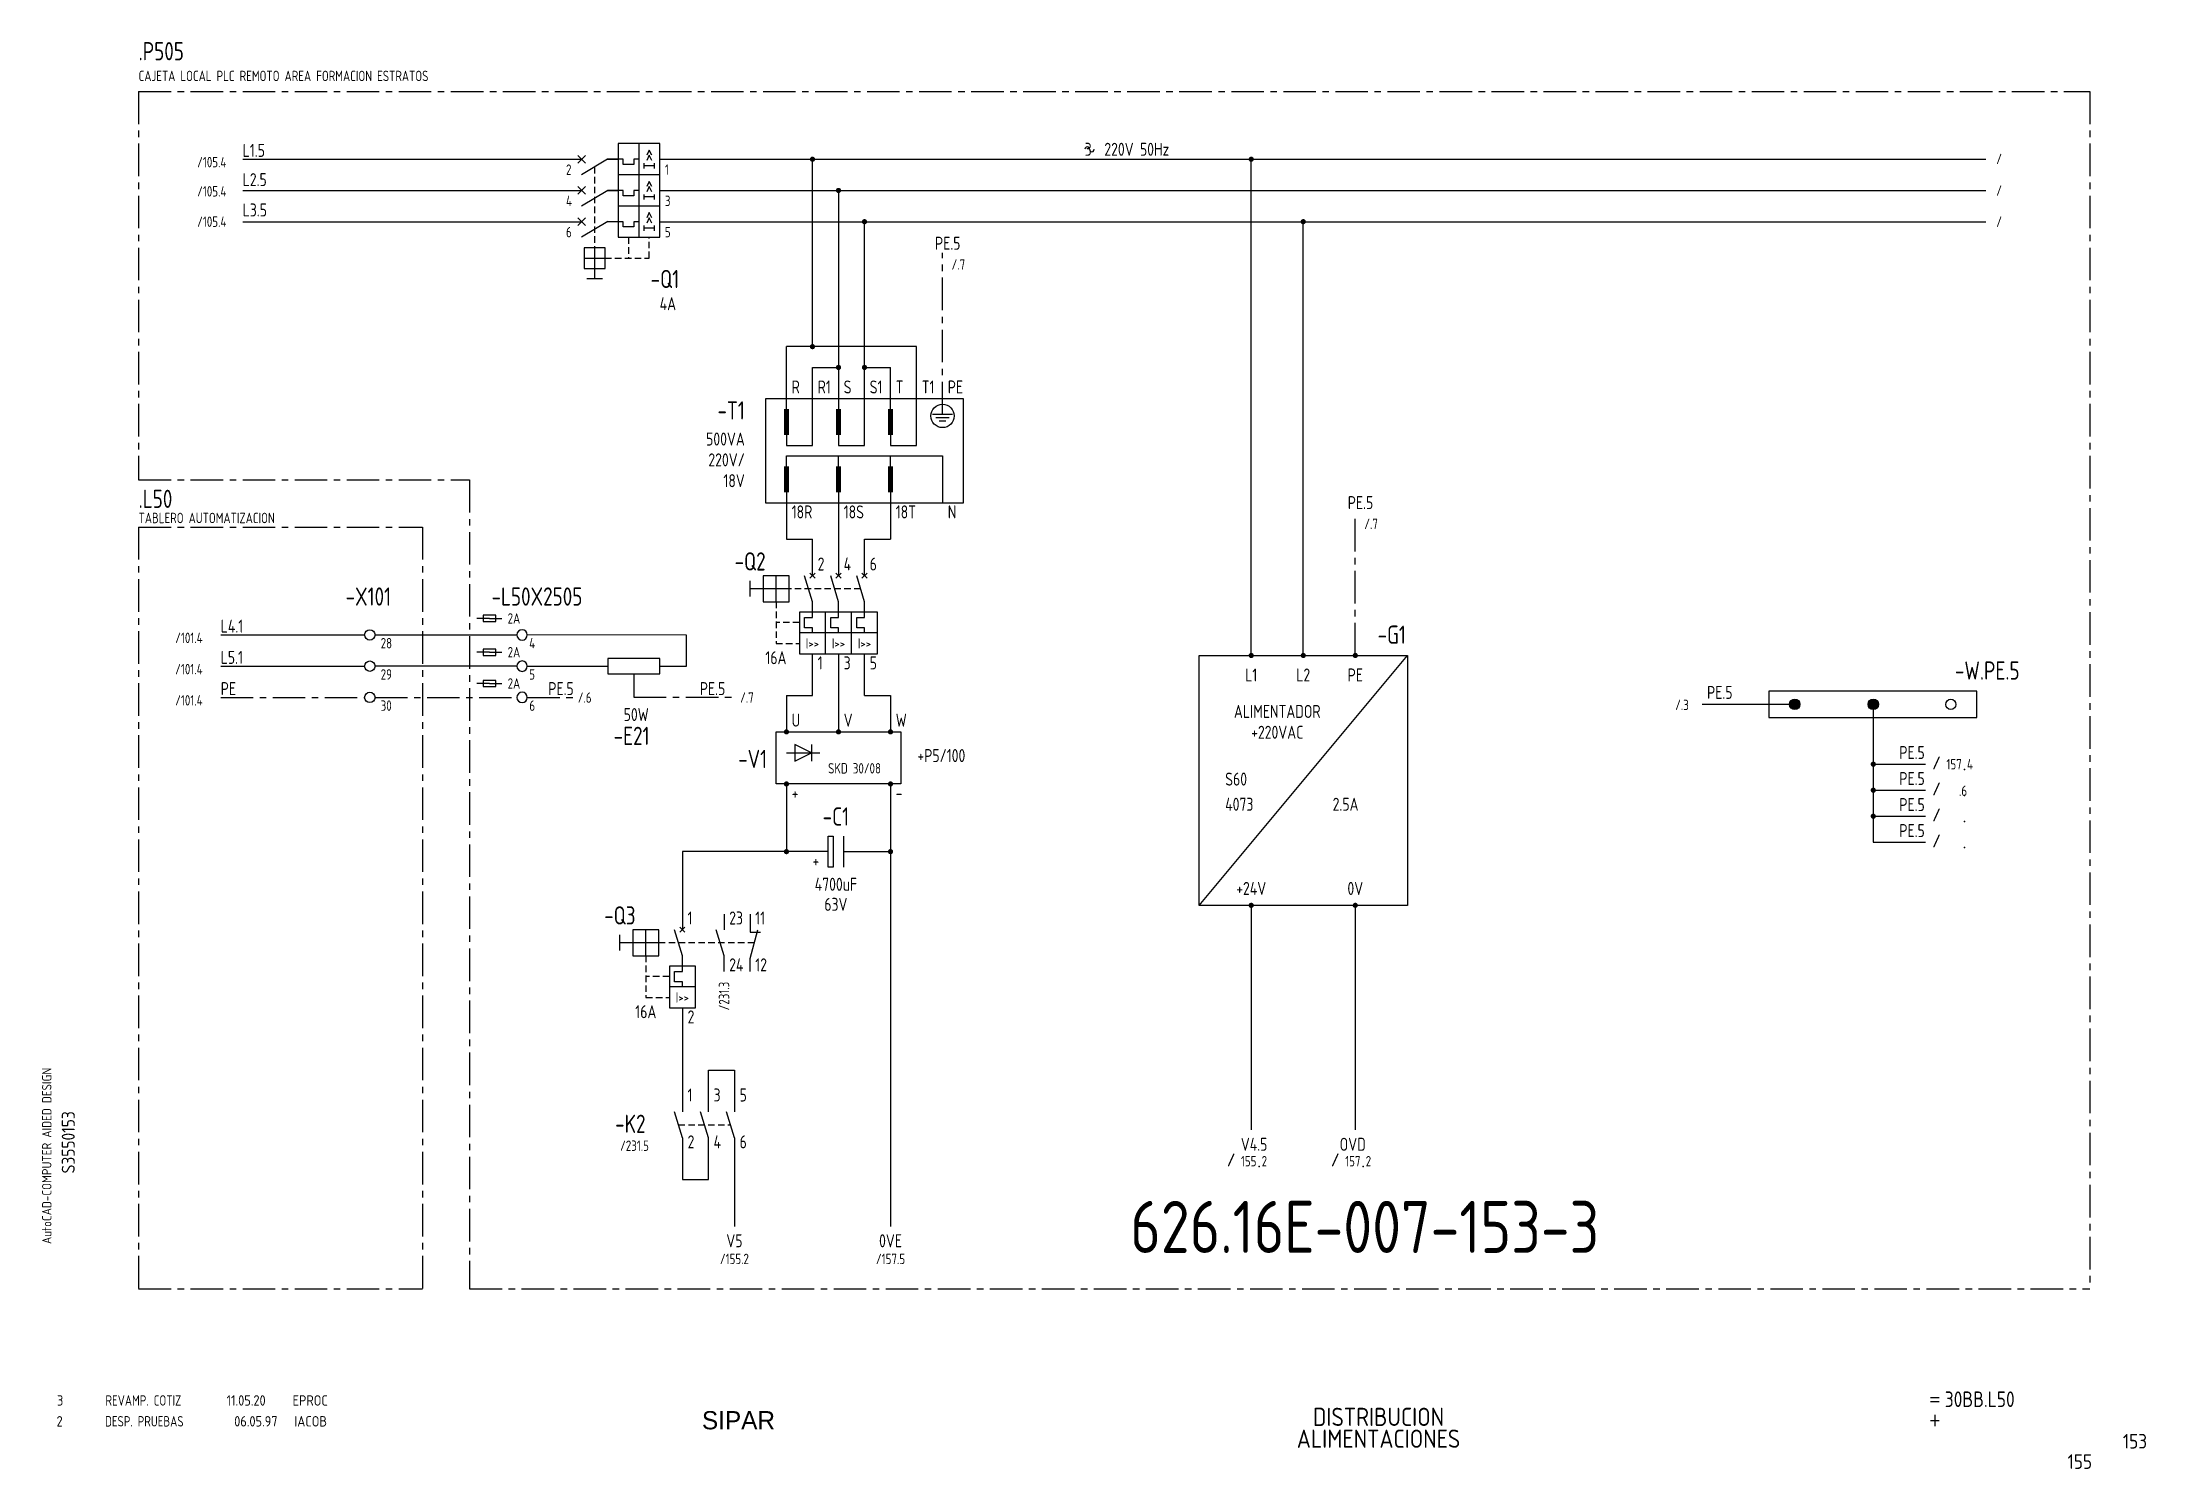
# Model space of a CAD drawing. Extents: x 10 to 414, y 6 to 280.
import ezdxf
from ezdxf.enums import TextEntityAlignment as Align

# ---------------------------------------------------------------- set-up
doc = ezdxf.new("R2010")
doc.units = 0
doc.header["$LTSCALE"] = 5
doc.header["$MEASUREMENT"] = 0
doc.header["$PDSIZE"] = -2
for name, pattern in [('CENTER', [2, 1.25, -0.25, 0.25, -0.25]), ('DASHED', [0.75, 0.5, -0.25]), ('HIDDEN', [0.38, 0.25, -0.13])]:
    doc.linetypes.add(name, pattern=pattern)
doc.layers.get('0').update_dxf_attribs({"linetype": 'CONTINUOUS'})
doc.layers.add('CART', color=7, linetype='CONTINUOUS')
doc.styles.add('DIN', font='DIN.shx', dxfattribs={"width": 0.85})
doc.styles.add('ISO', font='DIN', dxfattribs={"width": 0.8})
doc.styles.add('N', font='ROMANS', dxfattribs={"width": 0.85, "height": 3})
doc.styles.add('SIMPLEX', font='SIMPLEX', dxfattribs={"width": 0.85})
doc.styles.add('X', font='UNIV.SHX', dxfattribs={"height": 3.5})

# ---------------------------------------------------------------- blocks, each defined once
blk = doc.blocks.new('B')
for centre, start, end in [((0.3, 0.275), 356.82017, 183.17983), ((1.2, 0.225), 176.82017, 3.17983)]:
    blk.add_arc(centre, 0.451, start, end)
blk = doc.blocks.new('B5-3')
at = {"linetype": 'Continuous', "const_width": 0.5}
blk.add_lwpolyline([(-0.25, 0, 1), (0.25, 0, 1)], format="xyb", close=True, dxfattribs=at)
blk = doc.blocks.new('CEI1076')
blk.add_point((-3.5, -1))
at = {"style": 'ISO'}
blk.add_text('/', height=2.5, dxfattribs=at).set_placement((-8, -1), align=Align.RIGHT)
for tag, height, style, flags, p in [('FG', 2, 'ISO', 8, (-4, -1)), ('#LINEA', 2.5, 'SIMPLEX', 1, (13.5, -4))]:
    blk.add_attdef(tag, text='', height=height, dxfattribs=dict(style=style, flags=flags)).set_placement(p, align=Align.RIGHT)
for tag, p, height, style, flags in [('CAT', (-3, -1), 2, 'ISO', 8), ('PRES', (2.5, -8.5), 2.5, 'SIMPLEX', 9)]:
    blk.add_attdef(tag, p, '', height=height, dxfattribs=dict(style=style, flags=flags))
at = {"color": 7, "linetype": 'Continuous', "style": 'ISO'}
blk.add_attdef('NOME', (3.5, 1), '', height=2.5, dxfattribs=at)
blk = doc.blocks.new('NOTA')
at = {"color": 5, "linetype": 'Continuous'}
blk.add_line((0, 0), (0, 0), dxfattribs=at)
at = {"color": 3, "style": 'DIN', "width": 0.8}
blk.add_attdef('NOME', text='', height=3.5, dxfattribs=at).set_placement((0, 0), align=Align.MIDDLE)
at = {"color": 7, "style": 'SIMPLEX', "flags": 9}
for tag, p in [('TIPO', (-2.04, -5.14)), ('QUADRO', (-2.04, -7.64))]:
    blk.add_attdef(tag, p, '', height=1, dxfattribs=at)
blk = doc.blocks.new('CROCE')
at = {"color": 7, "linetype": 'DASHED'}
for p, q in [((-0.73, 0.73), (0.73, -0.73)), ((0.73, 0.73), (-0.73, -0.73))]:
    blk.add_line(p, q, dxfattribs=at)
blk = doc.blocks.new('NORM')
at = {"color": 7}
blk.add_circle((1, 0), 1, dxfattribs=at)
at = {"color": 7, "style": 'SIMPLEX', "flags": 9}
for tag, p in [('QUADRO', (-6.5, 4)), ('SEZIONE', (-6.5, 2.5)), ('NUMO', (-6.5, 1)), ('NUMM', (-6.5, -0.5)), ('NOTEM', (-6.5, -2)), ('NOTEV', (-6.5, -3.5)), ('UTENZA', (-6.5, -5)), ('RIP', (-6.5, -6.5)), ('RAGGIO', (-6.5, -8))]:
    blk.add_attdef(tag, p, '', height=1, dxfattribs=at)
at = {"color": 7, "style": 'SIMPLEX', "width": 0.85, "flags": 8}
blk.add_attdef('NUMI', (2.5, 0.5), '', height=2.5, dxfattribs=at)
at = {"color": 3, "style": 'SIMPLEX', "flags": 8}
blk.add_attdef('MORSETTIERA', (2.5, -2.5), '', height=2, dxfattribs=at)
blk = doc.blocks.new('2A')
for p, q in [((3.08, 3.29), (0.68, 3.29)), ((4.28, 3.89), (1.88, 3.89)), ((1.88, 3.89), (1.88, 2.69)), ((1.88, 2.69), (4.28, 2.69)), ((3.08, 3.29), (5.48, 3.29)), ((4.28, 2.69), (4.28, 3.89))]:
    blk.add_line(p, q)
at = {"style": 'DIN', "width": 0.8}
blk.add_text('2A', height=2, dxfattribs=at).set_placement((6.58, 2.29))
blk = doc.blocks.new('REV2')
at = {"color": 3, "style": 'DIN'}
for s, width, p in [('2', 0.9, (12.45, 13.79)), ('DESP. PRUEBAS', 0.8, (21.76, 13.79)), ('06.05.97', 0.9, (46.59, 13.79)), ('IACOB', 0.9, (58.16, 13.79))]:
    blk.add_text(s, height=2, dxfattribs=dict(at, width=width)).set_placement(p)

msp = doc.modelspace()

# ---------------------------------------------------------------- linework, layer by layer
at = {"color": 3, "linetype": 'CENTER'}
for p, q in [((28.22, 270.22), (403.22, 270.22)), ((28.22, 270.22), (28.22, 195.61)), ((403.22, 270.22), (403.22, 40.22)), ((28.22, 195.61), (91.81, 195.61)), ((91.81, 195.61), (91.81, 40.22)), ((28.22, 186.56), (82.76, 186.56)), ((28.22, 186.56), (28.22, 40.22)), ((82.76, 186.56), (82.76, 40.22)), ((28.22, 40.22), (82.76, 40.22)), ((91.81, 40.22), (403.22, 40.22))]:
    msp.add_line(p, q, dxfattribs=at)
for p, q in [((128.36, 260.22), (120.36, 260.22)), ((120.36, 260.22), (120.36, 242.22)), ((124.36, 260.22), (124.36, 242.22)), ((126.36, 258.97), (125.86, 257.97)), ((126.86, 257.97), (126.36, 258.97)), ((128.36, 242.22), (128.36, 260.22)), ((48.22, 257.22), (113.36, 257.22)), ((118.36, 257.22), (113.36, 254.22)), ((118.36, 257.22), (120.36, 257.22)), ((121.36, 257.22), (118.36, 257.22)), ((121.36, 256.22), (121.36, 257.22)), ((123.36, 256.22), (121.36, 256.22)), ((123.36, 257.22), (123.36, 256.22)), ((124.36, 257.22), (123.36, 257.22)), ((125.36, 255.47), (125.36, 256.47)), ((127.36, 255.97), (125.36, 255.97)), ((126.36, 257.97), (125.86, 256.97)), ((126.86, 256.97), (126.36, 257.97)), ((127.36, 255.47), (127.36, 256.47)), ((128.36, 257.22), (383.22, 257.22)), ((157.72, 235.22), (157.72, 257.22)), ((242.04, 161.9), (242.04, 257.22)), ((48.22, 251.22), (113.36, 251.22)), ((118.39, 251.24), (113.36, 248.22)), ((118.36, 251.24), (120.36, 251.24)), ((121.36, 251.22), (118.36, 251.22)), ((128.36, 254.22), (120.36, 254.22)), ((121.36, 250.22), (121.36, 251.22)), ((124.36, 251.22), (123.36, 251.22)), ((123.36, 251.22), (123.36, 250.22)), ((126.36, 252.97), (125.86, 251.97)), ((126.36, 251.97), (125.86, 250.97)), ((126.86, 251.97), (126.36, 252.97)), ((126.86, 250.97), (126.36, 251.97)), ((128.36, 251.22), (383.22, 251.22)), ((162.72, 251.22), (162.72, 235.22)), ((128.36, 248.22), (120.36, 248.22)), ((123.36, 250.22), (121.36, 250.22)), ((125.36, 249.47), (125.36, 250.47)), ((127.36, 249.97), (125.36, 249.97)), ((126.36, 246.97), (125.86, 245.97)), ((126.86, 245.97), (126.36, 246.97)), ((127.36, 249.47), (127.36, 250.47)), ((48.22, 245.22), (113.36, 245.22)), ((118.42, 245.26), (113.36, 242.22)), ((121.36, 245.22), (118.36, 245.22)), ((121.36, 244.22), (121.36, 245.22)), ((123.36, 244.22), (121.36, 244.22)), ((123.36, 245.22), (123.36, 244.22)), ((124.36, 245.22), (123.36, 245.22)), ((125.36, 243.47), (125.36, 244.47)), ((127.36, 243.97), (125.36, 243.97)), ((126.36, 245.97), (125.86, 244.97)), ((126.86, 244.97), (126.36, 245.97)), ((127.36, 243.47), (127.36, 244.47)), ((128.36, 245.22), (383.22, 245.22)), ((167.72, 235.22), (167.72, 245.22)), ((252.04, 161.9), (252.04, 245.22)), ((117.86, 240.22), (113.86, 240.22)), ((113.86, 240.22), (113.86, 236.22)), ((115.86, 240.22), (115.86, 234.22)), ((117.86, 236.22), (117.86, 240.22)), ((120.36, 242.22), (128.36, 242.22)), ((113.86, 238.22), (117.86, 238.22)), ((113.86, 236.22), (117.86, 236.22)), ((157.72, 221.22), (157.72, 238.22)), ((162.72, 238.22), (162.72, 209.22)), ((167.72, 202.22), (167.72, 238.22)), ((117.36, 234.22), (114.36, 234.22)), ((177.72, 221.22), (152.72, 221.22)), ((152.72, 209.22), (152.72, 221.22)), ((177.72, 202.22), (177.72, 221.22)), ((157.72, 202.22), (157.72, 217.22)), ((157.72, 217.22), (162.72, 217.22)), ((167.72, 217.22), (172.72, 217.22)), ((172.72, 209.22), (172.72, 217.22)), ((180.8, 208.22), (184.64, 208.22)), ((181.44, 207.58), (184, 207.58)), ((182.08, 206.94), (183.36, 206.94)), ((152.72, 204.22), (152.72, 202.22)), ((152.72, 202.22), (157.72, 202.22)), ((162.72, 204.22), (162.72, 202.22)), ((162.72, 202.22), (167.72, 202.22)), ((172.72, 204.22), (172.72, 202.22)), ((172.72, 202.22), (177.72, 202.22)), ((152.72, 200.22), (182.72, 200.22)), ((152.72, 198.22), (152.72, 200.22)), ((162.72, 198.22), (162.72, 200.22)), ((172.72, 198.22), (172.72, 200.22)), ((182.72, 200.22), (182.72, 191.22)), ((152.72, 193.22), (152.72, 191.22)), ((152.72, 191.22), (152.72, 184.22)), ((162.72, 193.22), (162.72, 191.22)), ((162.72, 191.22), (162.72, 177.22)), ((172.72, 193.22), (172.72, 191.22)), ((172.72, 191.22), (172.72, 184.22)), ((152.72, 184.22), (157.72, 184.22)), ((157.72, 177.22), (157.72, 184.22)), ((167.72, 184.22), (172.72, 184.22)), ((167.72, 177.22), (167.72, 184.22)), ((145.72, 173.22), (145.72, 176.22)), ((153.22, 174.72), (145.72, 174.72)), ((153.22, 177.22), (148.22, 177.22)), ((148.22, 177.22), (148.22, 172.22)), ((150.72, 172.22), (150.72, 177.22)), ((153.22, 172.22), (153.22, 177.22)), ((157.72, 172.22), (156.22, 177.22)), ((157.22, 177.72), (158.22, 176.72)), ((157.22, 176.72), (158.22, 177.72)), ((162.72, 172.22), (161.22, 177.22)), ((162.22, 176.72), (163.22, 177.72)), ((162.22, 177.72), (163.22, 176.72)), ((167.72, 172.22), (166.22, 177.22)), ((167.22, 177.72), (168.22, 176.72)), ((167.22, 176.72), (168.22, 177.72)), ((148.22, 172.22), (153.22, 172.22)), ((170.22, 170.22), (155.22, 170.22)), ((155.22, 170.22), (155.22, 162.22)), ((157.72, 169.22), (157.72, 172.22)), ((160.22, 162.22), (160.22, 170.22)), ((162.72, 169.22), (162.72, 172.22)), ((165.22, 162.22), (165.22, 170.22)), ((167.72, 169.22), (167.72, 172.22)), ((170.22, 162.22), (170.22, 170.22)), ((170.22, 166.22), (155.22, 166.22)), ((156.22, 169.22), (157.72, 169.22)), ((156.22, 167.22), (156.22, 169.22)), ((157.72, 167.22), (156.22, 167.22)), ((157.72, 166.22), (157.72, 167.22)), ((161.22, 169.22), (162.72, 169.22)), ((161.22, 167.22), (161.22, 169.22)), ((162.72, 167.22), (161.22, 167.22)), ((162.72, 166.22), (162.72, 167.22)), ((166.22, 167.22), (166.22, 169.22)), ((166.22, 169.22), (167.72, 169.22)), ((167.72, 167.22), (166.22, 167.22)), ((167.72, 166.22), (167.72, 167.22)), ((155.22, 162.22), (170.22, 162.22)), ((157.72, 154.22), (157.72, 162.22)), ((162.72, 162.22), (162.72, 147.22)), ((167.72, 154.22), (167.72, 162.22)), ((232.04, 113.9), (272.04, 161.9)), ((152.72, 154.22), (152.72, 147.22)), ((152.72, 154.22), (157.72, 154.22)), ((167.72, 154.22), (172.72, 154.22)), ((172.72, 154.22), (172.72, 147.22)), ((361.59, 153.01), (361.59, 126.01)), ((152.72, 143.22), (159.12, 143.22)), ((154.32, 144.82), (154.32, 141.62)), ((157.52, 143.22), (154.32, 144.82)), ((154.32, 141.62), (157.52, 143.22)), ((157.52, 144.82), (157.52, 141.62)), ((361.59, 141.01), (371.59, 141.01)), ((152.72, 137.22), (152.72, 124.22)), ((172.72, 137.22), (172.72, 52.22)), ((361.59, 136.01), (371.59, 136.01)), ((361.59, 131.01), (371.59, 131.01)), ((160.72, 124.22), (160.72, 127.22)), ((160.72, 127.22), (161.72, 127.22)), ((161.72, 127.22), (161.72, 121.22)), ((163.72, 121.22), (163.72, 127.22)), ((361.59, 126.01), (371.59, 126.01)), ((160.72, 124.22), (132.72, 124.22)), ((132.72, 124.22), (132.72, 109.22)), ((160.72, 121.22), (160.72, 124.22)), ((163.72, 124.22), (172.72, 124.22)), ((161.72, 121.22), (160.72, 121.22)), ((242.04, 113.9), (242.04, 70.75)), ((262.04, 113.9), (262.04, 70.75)), ((123.22, 109.22), (123.22, 104.22)), ((128.22, 109.22), (123.22, 109.22)), ((125.72, 104.22), (125.72, 109.22)), ((128.22, 104.22), (128.22, 109.22)), ((132.72, 104.22), (131.22, 109.22)), ((132.22, 109.72), (133.22, 108.72)), ((132.22, 108.72), (133.22, 109.72)), ((140.72, 104.22), (139.22, 109.22)), ((140.72, 112.22), (140.72, 109.22)), ((145.72, 112.22), (145.72, 108.72)), ((145.72, 103.72), (147.22, 109.22)), ((120.72, 105.22), (120.72, 108.22)), ((128.22, 106.72), (120.72, 106.72)), ((145.72, 108.72), (147.72, 108.72)), ((123.22, 104.22), (128.22, 104.22)), ((130.22, 102.22), (130.22, 94.22)), ((135.22, 102.22), (130.22, 102.22)), ((131.22, 101.22), (132.72, 101.22)), ((131.22, 99.22), (131.22, 101.22)), ((132.72, 101.22), (132.72, 104.22)), ((135.22, 94.22), (135.22, 102.22)), ((140.72, 101.22), (140.72, 104.22)), ((145.72, 101.22), (145.72, 103.72)), ((135.22, 98.22), (130.22, 98.22)), ((132.72, 99.22), (131.22, 99.22)), ((132.72, 98.22), (132.72, 99.22)), ((130.22, 94.22), (135.22, 94.22)), ((132.72, 94.22), (132.72, 74.22)), ((137.72, 74.22), (137.72, 82.22)), ((137.72, 82.22), (142.72, 82.22)), ((142.72, 82.22), (142.72, 74.22)), ((132.72, 69.22), (131.22, 74.22)), ((137.72, 69.22), (136.22, 74.22)), ((142.72, 69.22), (141.22, 74.22)), ((132.72, 69.22), (132.72, 61.22)), ((137.72, 61.22), (137.72, 69.22)), ((142.72, 69.22), (142.72, 52.22)), ((132.72, 61.22), (137.72, 61.22))]:
    msp.add_line(p, q)
at = {"linetype": 'HIDDEN'}
for p, q in [((115.86, 255.72), (115.86, 240.22)), ((122.36, 242.22), (122.36, 238.22)), ((126.36, 238.22), (126.36, 242.22)), ((117.86, 238.22), (126.36, 238.22)), ((166.97, 174.72), (153.22, 174.72)), ((150.72, 172.22), (150.72, 164.22)), ((155.22, 168.22), (150.72, 168.22)), ((150.72, 164.22), (155.22, 164.22)), ((146.54, 106.72), (128.22, 106.72)), ((125.72, 104.22), (125.72, 96.22)), ((130.22, 100.22), (125.72, 100.22)), ((125.72, 96.22), (130.22, 96.22)), ((131.97, 71.72), (141.97, 71.72))]:
    msp.add_line(p, q, dxfattribs=at)
at = {"linetype": 'CENTER'}
for p, q in [((182.72, 208.22), (182.72, 239.22)), ((262.04, 161.9), (262.04, 189.4)), ((123.38, 158.34), (123.38, 153.87)), ((44, 153.84), (71.66, 153.84)), ((73.66, 153.84), (100.91, 153.84)), ((102.91, 153.84), (111.7, 153.84)), ((123.38, 153.87), (142.9, 153.87))]:
    msp.add_line(p, q, dxfattribs=at)
at = {"color": 3}
for p, q in [((186.72, 211.22), (148.72, 211.22)), ((148.72, 211.22), (148.72, 191.22)), ((186.72, 191.22), (186.72, 211.22)), ((148.72, 191.22), (186.72, 191.22)), ((232.04, 113.9), (232.04, 161.9)), ((232.04, 161.9), (272.04, 161.9)), ((272.04, 161.9), (272.04, 113.9)), ((150.72, 147.22), (174.72, 147.22)), ((150.72, 137.22), (150.72, 147.22)), ((174.72, 147.22), (174.72, 137.22)), ((174.72, 137.22), (150.72, 137.22)), ((272.04, 113.9), (232.04, 113.9))]:
    msp.add_line(p, q, dxfattribs=at)
at = {"linetype": 'Continuous'}
for p, q in [((44, 165.84), (71.66, 165.84)), ((73.66, 165.84), (100.91, 165.84)), ((133.49, 165.8), (102.91, 165.84)), ((133.49, 159.84), (133.49, 165.8)), ((44, 159.84), (71.66, 159.84)), ((100.91, 159.84), (73.66, 159.84)), ((102.91, 159.84), (118.38, 159.84)), ((128.38, 159.84), (133.49, 159.84)), ((346.49, 152.51), (328.68, 152.51))]:
    msp.add_line(p, q, dxfattribs=at)
at = {"color": 7, "linetype": 'Continuous'}
for p, q in [((128.38, 161.34), (118.38, 161.34)), ((118.38, 161.34), (118.38, 158.34)), ((118.38, 158.34), (128.38, 158.34)), ((128.38, 158.34), (128.38, 161.34))]:
    msp.add_line(p, q, dxfattribs=at)
at = {"color": 4}
for p, q in [((381.49, 155.01), (341.49, 155.01)), ((341.49, 155.01), (341.49, 150.01)), ((381.49, 150.01), (381.49, 155.01)), ((341.49, 150.01), (381.49, 150.01))]:
    msp.add_line(p, q, dxfattribs=at)
at = {"linetype": 'Continuous', "const_width": 0.5}
for points in [[(157.47, 257.22, 1), (157.97, 257.22, 1)], [(167.47, 245.22, 1), (167.97, 245.22, 1)], [(157.47, 221.22, 1), (157.97, 221.22, 1)], [(162.47, 217.22, 1), (162.97, 217.22, 1)], [(167.47, 217.22, 1), (167.97, 217.22, 1)], [(152.47, 124.22, 1), (152.97, 124.22, 1)], [(172.47, 124.22, 1), (172.97, 124.22, 1)]]:
    msp.add_lwpolyline(points, format="xyb", close=True, dxfattribs=at)
for points, const_width in [([(241.79, 257.22, 1), (242.29, 257.22, 1)], 0.5), ([(162.47, 251.22, 1), (162.97, 251.22, 1)], 0.5), ([(251.79, 245.22, 1), (252.29, 245.22, 1)], 0.5), ([(345.99, 152.51, 1), (346.99, 152.51, 1)], 1), ([(361.09, 152.51, 1), (362.09, 152.51, 1)], 1), ([(361.34, 141.01, 1), (361.84, 141.01, 1)], 0.5), ([(361.34, 136.01, 1), (361.84, 136.01, 1)], 0.5), ([(361.34, 131.01, 1), (361.84, 131.01, 1)], 0.5)]:
    msp.add_lwpolyline(points, format="xyb", close=True, dxfattribs=dict(const_width=const_width))
at = {"const_width": 1}
for points in [[(152.72, 209.22), (152.72, 204.22)], [(162.72, 209.22), (162.72, 204.22)], [(172.72, 209.22), (172.72, 204.22)], [(152.72, 198.22), (152.72, 193.22)], [(162.72, 198.22), (162.72, 193.22)], [(172.72, 198.22), (172.72, 193.22)]]:
    msp.add_lwpolyline(points, dxfattribs=at)
for centre, radius in [((182.72, 207.9), 2.24), ((346.49, 152.51), 1), ((361.59, 152.51), 1)]:
    msp.add_circle(centre, radius)
at = {"linetype": 'Continuous'}
msp.add_circle((376.49, 152.51), 0.981, dxfattribs=at)

# ---------------------------------------------------------------- block references
for name, p in [('B', (210.22, 258.88)), ('B5-3', (242.04, 161.9)), ('B5-3', (252.04, 161.9)), ('B5-3', (262.04, 161.9)), ('B5-3', (152.72, 147.22)), ('B5-3', (162.72, 147.22)), ('B5-3', (172.72, 147.22)), ('B5-3', (152.72, 137.22)), ('B5-3', (172.72, 137.22)), ('B5-3', (242.04, 113.9)), ('B5-3', (262.04, 113.9))]:
    msp.add_blockref(name, p)
for name, p in [('CROCE', (113.36, 257.22)), ('CROCE', (113.36, 251.22)), ('CROCE', (113.36, 245.22)), ('2A', (92.56, 165.73)), ('NORM', (71.66, 165.84)), ('2A', (92.56, 159.23)), ('NORM', (71.66, 159.84)), ('NORM', (71.66, 153.84)), ('2A', (92.56, 153.23)), ('REV2', (0, 0))]:
    msp.add_blockref(name, p, dxfattribs=at)
for p, values in [((129.36, 234.22), {'NOME': '-Q1'}), ((269.04, 165.9), {'NOME': '-G1'}), ((383.49, 159.01), {'NOME': '-W.PE.5'}), ((122.96, 146.46), {'NOME': '-E21'})]:
    msp.add_blockref('NOTA', p).add_auto_attribs(values)
at = {"linetype": 'Continuous', "xscale": -1}
for p in [(102.91, 165.84), (102.91, 159.84), (102.91, 153.84)]:
    msp.add_blockref('NORM', p, dxfattribs=at)
ref = msp.add_blockref('CEI1076', (382.59, 141.01))
ref.add_attrib('NOME', 'PE.5', (366.59, 142.01), dxfattribs={"color": 7, "linetype": 'Continuous', "height": 2.5, "style": 'DIN', "width": 0.8})
ref.add_attrib('FG', '157', dxfattribs={"height": 2, "style": 'DIN', "width": 0.8, "flags": 8}).set_placement((378.59, 140.01), align=Align.RIGHT)
ref.add_attrib('CAT', '4', (379.59, 140.01), dxfattribs={"height": 2, "style": 'DIN', "width": 0.8, "flags": 8})
ref = msp.add_blockref('CEI1076', (382.59, 136.01))
ref.add_attrib('NOME', 'PE.5', (366.59, 137.01), dxfattribs={"color": 7, "linetype": 'Continuous', "height": 2.5, "style": 'DIN', "width": 0.8})
ref = msp.add_blockref('CEI1076', (382.59, 131.01))
ref.add_attrib('NOME', 'PE.5', (366.59, 132.01), dxfattribs={"color": 7, "linetype": 'Continuous', "height": 2.5, "style": 'DIN', "width": 0.8})
ref = msp.add_blockref('CEI1076', (382.59, 126.01))
ref.add_attrib('NOME', 'PE.5', (366.59, 127.01), dxfattribs={"color": 7, "linetype": 'Continuous', "height": 2.5, "style": 'DIN', "width": 0.8})
ref = msp.add_blockref('CEI1076', (247.04, 64.75))
ref.add_attrib('NOME', 'V4.5', (240.04, 66.75), dxfattribs={"color": 7, "linetype": 'Continuous', "height": 2.5, "style": 'DIN', "width": 0.8})
ref.add_attrib('FG', '155', dxfattribs={"height": 2, "style": 'DIN', "width": 0.8, "flags": 8}).set_placement((243.04, 63.75), align=Align.RIGHT)
ref.add_attrib('CAT', '2', (244.04, 63.75), dxfattribs={"height": 2, "style": 'DIN', "width": 0.8, "flags": 8})
ref = msp.add_blockref('CEI1076', (267.04, 64.75))
ref.add_attrib('NOME', 'OVD', (259.04, 66.75), dxfattribs={"color": 7, "linetype": 'Continuous', "height": 2.5, "style": 'DIN', "width": 0.8})
ref.add_attrib('FG', '157', dxfattribs={"height": 2, "style": 'DIN', "width": 0.8, "flags": 8}).set_placement((263.04, 63.75), align=Align.RIGHT)
ref.add_attrib('CAT', '2', (264.04, 63.75), dxfattribs={"height": 2, "style": 'DIN', "width": 0.8, "flags": 8})

# ---------------------------------------------------------------- texts
at = {"color": 3, "style": 'DIN'}
for s, height, width, p in [('.P505', 3.5, 0.8, (28.22, 276.22)), ('.L50', 3.5, 0.8, (28.22, 190.24)), ('3', 2, 0.9, (12.54, 17.8)), ('REVAMP. COTIZ', 2, 0.8, (21.85, 17.8)), ('11.05.20', 2, 0.9, (45.13, 17.8)), ('EPROC', 2, 0.9, (57.81, 17.8))]:
    msp.add_text(s, height=height, dxfattribs=dict(at, width=width)).set_placement(p)
at = {"width": 0.8}
for s, height, style, p in [('CAJETA LOCAL PLC REMOTO AREA FORMACION ESTRATOS', 2, 'DIN', (28.22, 272.22)), ('L1.5', 2.5, 'DIN', (48.22, 257.67)), ('/105.4', 2, 'DIN', (39.47, 255.67)), ('2', 2, 'ISO', (110.36, 254.22)), ('1', 2, 'ISO', (129.36, 254.22)), ('/', 2, 'DIN', (385.22, 256.28)), ('/105.4', 2, 'DIN', (39.47, 250.05)), ('L2.5', 2.5, 'DIN', (48.22, 252.05)), ('/', 2, 'DIN', (385.22, 250.21)), ('L3.5', 2.5, 'DIN', (48.22, 246.22)), ('4', 2, 'ISO', (110.36, 248.22)), ('3', 2, 'ISO', (129.36, 248.22)), ('/105.4', 2, 'DIN', (39.47, 244.22)), ('6', 2, 'ISO', (110.36, 242.22)), ('5', 2, 'ISO', (129.36, 242.22)), ('/', 2, 'DIN', (385.22, 244.22)), ('PE.5', 2.5, 'DIN', (181.27, 239.83)), ('/.7', 2, 'DIN', (184.45, 236.01)), ('4A', 2.5, 'ISO', (128.36, 228.22)), ('R', 2.5, 'DIN', (153.72, 212.22)), ('R1', 2.5, 'DIN', (158.72, 212.22)), ('S', 2.5, 'DIN', (163.72, 212.22)), ('S1', 2.5, 'DIN', (168.72, 212.22)), ('T', 2.5, 'DIN', (173.72, 212.22)), ('T1', 2.5, 'DIN', (178.72, 212.22)), ('PE', 2.5, 'DIN', (183.72, 212.22)), ('18R', 2.5, 'DIN', (153.72, 188.22)), ('18S', 2.5, 'DIN', (163.72, 188.22)), ('18T', 2.5, 'DIN', (173.72, 188.22)), ('N', 2.5, 'DIN', (183.72, 188.22)), ('PE.5', 2.5, 'DIN', (260.59, 190.01)), ('TABLERO AUTOMATIZACION', 2, 'DIN', (28.22, 187.31)), ('/.7', 2, 'DIN', (263.77, 186.19)), ('2', 2.5, 'DIN', (158.72, 178.22)), ('4', 2.5, 'DIN', (163.72, 178.22)), ('6', 2.5, 'DIN', (168.72, 178.22)), ('/101.4', 2, 'DIN', (35.25, 164.28)), ('L4.1', 2.5, 'DIN', (44, 166.28)), ('L5.1', 2.5, 'DIN', (44, 160.28)), ('28', 2, 'ISO', (74.74, 163.26)), ('4', 2, 'ISO', (103.28, 163.26)), ('3', 2.5, 'DIN', (163.72, 159.22)), ('/101.4', 2, 'DIN', (35.25, 158.28)), ('29', 2, 'ISO', (74.74, 157.26)), ('5', 2, 'ISO', (103.28, 157.26)), ('1', 2.5, 'DIN', (158.72, 159.22)), ('5', 2.5, 'DIN', (168.72, 159.22)), ('/101.4', 2, 'DIN', (35.25, 152.28)), ('PE', 2.5, 'DIN', (44, 154.28)), ('PE.5', 2.5, 'DIN', (106.95, 154.28)), ('/.6', 2, 'DIN', (112.62, 152.8)), ('PE.5', 2.5, 'DIN', (136.07, 154.28)), ('/.7', 2, 'DIN', (143.82, 152.84)), ('PE.5', 2.5, 'DIN', (329.64, 153.55)), ('30', 2, 'ISO', (74.74, 151.26)), ('6', 2, 'ISO', (103.31, 151.26)), ('U', 2.5, 'DIN', (153.72, 148.22)), ('V', 2.5, 'DIN', (163.72, 148.22)), ('W', 2.5, 'DIN', (173.72, 148.22)), ('/.3', 2, 'DIN', (323.51, 151.4)), ('+P5/100', 2.5, 'DIN', (177.89, 141.42)), ('SKD 30/08', 2, 'DIN', (160.72, 139.22)), ('S60', 2.5, 'ISO', (237.04, 136.9)), ('+', 2.5, 'DIN', (153.72, 134.22)), ('-', 2.5, 'DIN', (173.72, 134.22)), ('4073', 2.5, 'ISO', (237.04, 132.07)), ('2.5A', 2.5, 'ISO', (257.69, 132.07)), ('.6', 2, 'DIN', (378.06, 134.91)), ('+', 2.5, 'DIN', (157.72, 121.22)), ('1', 2.5, 'DIN', (133.72, 110.22)), ('23', 2.5, 'DIN', (141.72, 110.22)), ('11', 2.5, 'DIN', (146.72, 110.22)), ('24', 2.5, 'DIN', (141.72, 101.22)), ('12', 2.5, 'DIN', (146.72, 101.22)), ('2', 2.5, 'DIN', (133.72, 91.22)), ('1', 2.5, 'DIN', (133.72, 76.22)), ('3', 2.5, 'DIN', (138.72, 76.22)), ('5', 2.5, 'DIN', (143.72, 76.22)), ('2', 2.5, 'DIN', (133.72, 67.22)), ('4', 2.5, 'DIN', (138.72, 67.22)), ('6', 2.5, 'DIN', (143.72, 67.22))]:
    msp.add_text(s, height=height, dxfattribs=dict(at, style=style)).set_placement(p)
for s, height, style, p in [('3  220V 50Hz', 2.5, 'DIN', (218.17, 257.88)), ('I>>', 2, 'DIN', (157.72, 163.22)), ('I>>', 2, 'DIN', (162.72, 163.22)), ('I>>', 2, 'DIN', (167.72, 163.22)), ('L1', 2.5, 'ISO', (242.04, 156.9)), ('L2', 2.5, 'ISO', (252.04, 156.9)), ('PE', 2.5, 'ISO', (262.04, 156.9)), ('ALIMENTADOR', 2.5, 'ISO', (247.04, 149.9)), ('4700uF', 2.5, 'DIN', (162.22, 116.7)), ('+24V', 2.5, 'ISO', (242.04, 115.9)), ('0V', 2.5, 'ISO', (262.04, 115.9)), ('63V', 2.5, 'DIN', (162.22, 112.84)), ('I>>', 2, 'DIN', (132.72, 95.22)), ('/231.5', 2, 'DIN', (123.52, 66.73)), ('V5', 2.5, 'DIN', (142.72, 48.22)), ('0VE', 2.5, 'DIN', (172.72, 48.22)), ('/155.2', 2, 'DIN', (142.72, 44.98)), ('/157.5', 2, 'DIN', (172.72, 44.98))]:
    msp.add_text(s, height=height, dxfattribs=dict(at, style=style)).set_placement(p, align=Align.CENTER)
at = {"color": 3, "style": 'DIN', "width": 0.8}
for s, p in [('-T1', (144.72, 207.22)), ('-Q2', (148.72, 178.22)), ('-X101', (76.73, 171.47)), ('-L50X2505', (113.5, 171.47)), ('-V1', (149, 140.28)), ('-Q3', (123.72, 110.22))]:
    msp.add_text(s, height=3.5, dxfattribs=at).set_placement(p, align=Align.RIGHT)
at = {"style": 'DIN', "width": 0.8}
for s, p in [('500VA', (144.72, 202.22)), ('220V/', (144.72, 198.22)), ('18V', (144.72, 194.22)), ('16A', (152.72, 160.22)), ('16A', (127.72, 92.22))]:
    msp.add_text(s, height=2.5, dxfattribs=at).set_placement(p, align=Align.RIGHT)
at = {"color": 7, "linetype": 'Continuous', "style": 'DIN', "width": 0.8}
msp.add_text('50W', height=2.5, dxfattribs=at).set_placement((123.85, 149.3), align=Align.CENTER)
at = {"color": 3, "width": 0.8}
for s, height, style, p in [('+220VAC', 2.5, 'ISO', (247.04, 145.9)), ('-C1', 3.5, 'DIN', (162.22, 129.22)), ('-K2', 3.5, 'DIN', (122.72, 70.19))]:
    msp.add_text(s, height=height, dxfattribs=dict(at, style=style)).set_placement(p, align=Align.CENTER)
at = {"style": 'DIN', "width": 0.8}
msp.add_text('/231.3', height=2, rotation=90, dxfattribs=at).set_placement((141.72, 99.22), align=Align.RIGHT)
at = {"color": 2, "insert": (218.79, 57.13), "char_height": 10, "width": 111.0411, "attachment_point": 1, "style": 'DIN'}
msp.add_mtext('626.16E-007-153-3', dxfattribs=at)
at = {"layer": 'CART', "color": 1, "style": 'DIN', "width": 0.9}
msp.add_text('AutoCAD-COMPUTER AIDED DESIGN', height=1.8, rotation=90, dxfattribs=at).set_placement((11.47, 48.84))
at = {"layer": 'CART', "color": 3, "style": 'N', "width": 0.85}
for s, p in [('=', (372.24, 17.91)), ('+', (372.24, 13.87))]:
    msp.add_text(s, height=2.5, dxfattribs=at).set_placement(p)
at = {"layer": 'CART', "color": 3, "style": 'DIN', "width": 0.9, "flags": 1}
msp.add_attdef('S3550153', text='', height=2.5, rotation=90, dxfattribs=at).set_placement((15.95, 68.38), align=Align.CENTER)
at = {"layer": 'CART', "color": 3, "style": 'DIN', "width": 0.85}
msp.add_attdef('30BB.L50', text='', height=3, dxfattribs=at).set_placement((375.33, 16.63), align=Align.BOTTOM_LEFT)
at = {"layer": 'CART', "color": 6, "style": 'X', "flags": 1}
msp.add_attdef('SIPAR', text='', height=3.5, dxfattribs=at).set_placement((143.5, 15), align=Align.MIDDLE)
at = {"layer": 'CART', "color": 2, "style": 'DIN', "width": 0.9, "flags": 1}
for tag, p in [('DISTRIBUCION', (266.5, 15.65)), ('ALIMENTACIONES', (266.5, 11.45))]:
    msp.add_attdef(tag, text='', height=3.5, dxfattribs=at).set_placement(p, align=Align.MIDDLE)
msp.add_attdef('153', text='', height=2.8, dxfattribs=at).set_placement((414.2, 9.56), align=Align.RIGHT)
at = {"layer": 'CART', "color": 7, "style": 'DIN', "width": 0.9, "flags": 1}
msp.add_attdef('155', (398.93, 5.65), '', height=2.8, dxfattribs=at)

doc.saveas('drawing.dxf')
